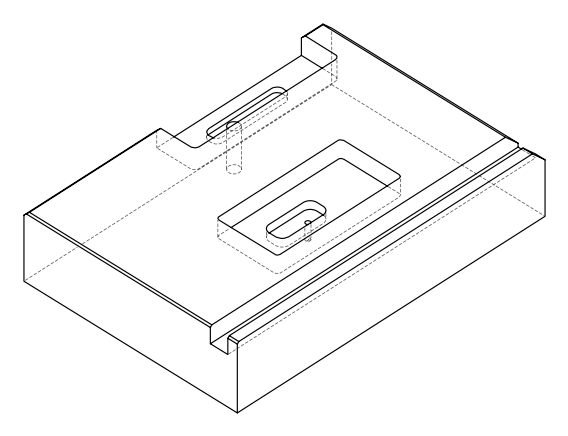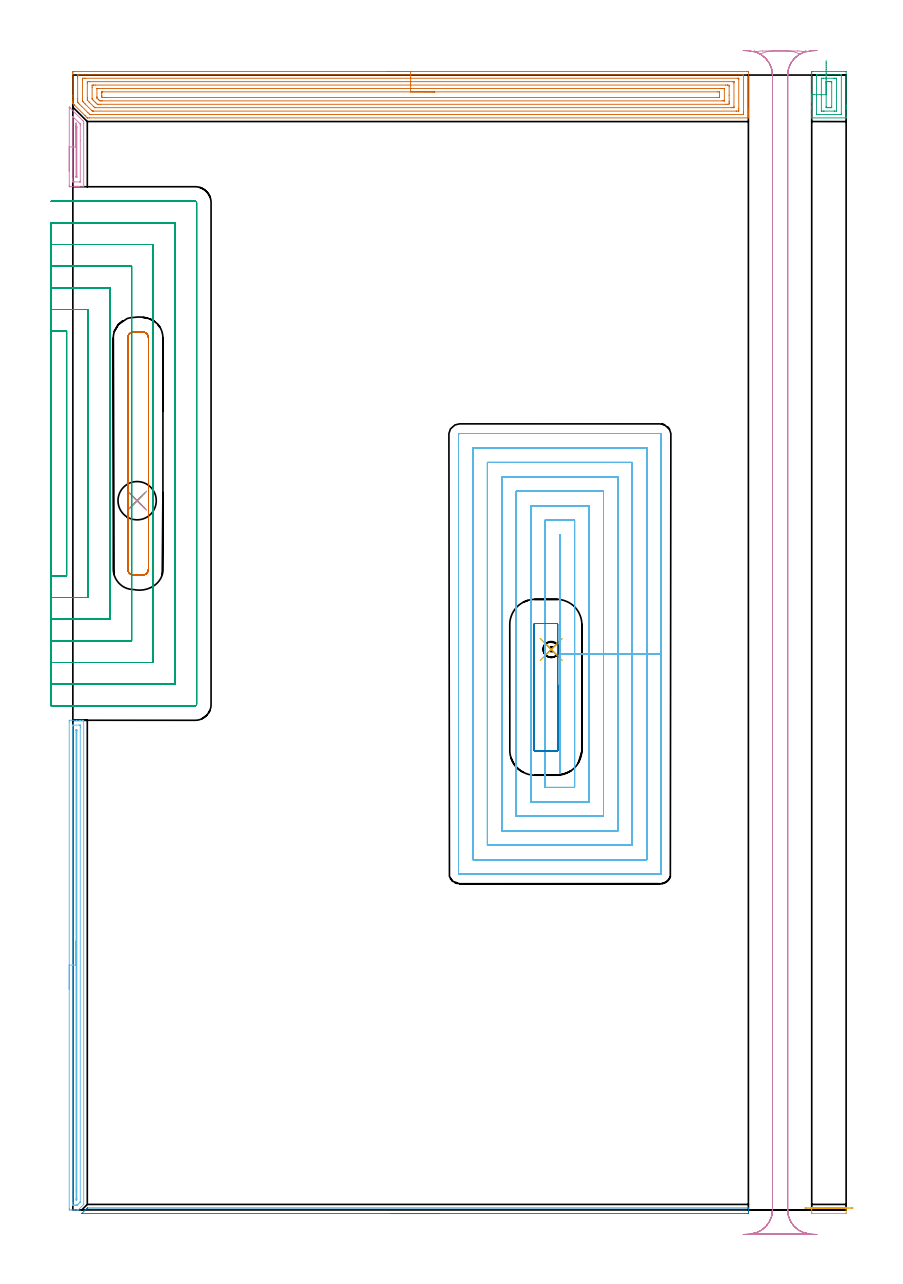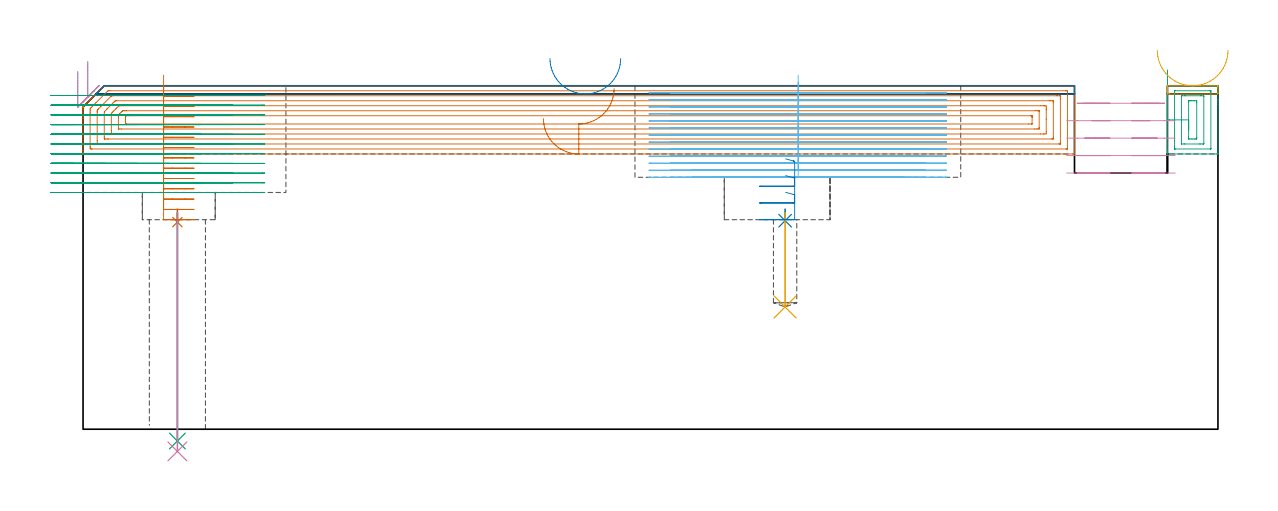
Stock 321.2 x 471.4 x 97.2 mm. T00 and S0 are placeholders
(PLAN: 16 operations, 9 tool changes, 199.7 min)
(1 SPOT_DRILL | STEP1HOLE | NXT0321_9005460120000 | 0.04 min | 4188 mm3)
(2 SPOT_DRILL_1 | STEP1POCKET | NXT0321_9005460120000 | 0.04 min | 4144 mm3)
(3 DRILL_THROUGH_HOLE_INTO_CENTER | STEP1HOLE | NXT0301_072 | 0.27 min | 4761 mm3)
(4 DRILL_TO_ENLARGE_THROUGH_HOLE | STEP1HOLE | UGT0301_241 | 0.28 min | 10297 mm3)
(5 DRILL_BLIND_HOLE_INTO_CENTER | STEP1POCKET | NXT0301_037 | 0.12 min | 822 mm3)
(6 AREA_MILL | FG_CHAMFER_SURFACE | UGT0205_001 | 5.02 min | 3730 mm3)
(7 AREA_MILL_1 | FG_CHAMFER_SURFACE_1 | UGT0205_001 | 16.01 min | 53713 mm3)
(8 AREA_MILL_2 | FG_CHAMFER_SURFACE_2 | UGT0205_001 | 2.36 min | 733 mm3)
(9 AREA_MILL_3 | FG_CHAMFER_SURFACE_3 | UGT0205_001 | 1.1 min | 4114 mm3)
(10 AREA_MILL_4 | FG_CHAMFER_SURFACE_4 | UGT0205_001 | 0.88 min | 600 mm3)
(11 AREA_MILL_5 | FG_CHAMFER_SURFACE_5 | UGT0205_001 | 0.27 min | 37 mm3)
(12 MILL_RECTANGULAR_POCKET | POCKET_RECTANGULAR_STRAIGHT | NXT0201_009 | Follow Part, ap 2, ae 75% | 78.37 min | 452771 mm3)
(13 MILL_RECTANGULAR_POCKET_1 | POCKET_RECTANGULAR_STRAIGHT_1 | NXT0201_011 | Follow Part, ap 3, ae 75% | 6.84 min | 78408 mm3)
(14 MILL_RECTANGULAR_POCKET_2 | POCKET_RECTANGULAR_STRAIGHT_2 | UGT0201_136 | Follow Part, ap 5, ae 75% | 1.13 min | 23869 mm3)
(15 MILL_SLOT | SLOT_PARTIAL_RECTANGULAR | NXT0201_011 | Follow Part, ap 3, ae 75% | 76.53 min | 315020 mm3)
(16 MILL_RECTANGULAR_SLOT | SLOT_RECTANGULAR | UGT0201_136 | Follow Part, ap 5, ae 75% | 10.44 min | 303322 mm3)
(TOOL NXT0321_9005460120000 | NC Spot Drill, 142deg, 12mm, Carbide, Uncoated | D12 PA142 FL30 Z2)
(TOOL NXT0301_072 | Carbide Drill 10.1mm [860.1-1010-051A1-MM 2214] | D10.1 PA140 FL71 Z2)
(TOOL UGT0301_241 | Twist Drill 15.9 mm | D15.9 PA118 FL120 Z2)
(TOOL NXT0301_037 | Carbide Drill 6.6mm [860.1-0660-033A1-MM 2214] | D6.6 PA140 FL53 Z2)
(TOOL UGT0205_001 | Chamfer Mill 20 x 3 x 45 deg. | D20 FL50 Z2)
(TOOL NXT0201_009 | ENDMILL 8mm [2P460-0800-NA 1630] | D8 FL26 Z6)
(TOOL NXT0201_011 | ENDMILL 12mm [2P460-1200-NA 1630] | D12 FL38 Z6)
(TOOL UGT0201_136 | Carbide End Mill 20.0 | D20 FL30 Z4)
(OP 1 SPOT_DRILL)
G17 G21 G94 G90
T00 M6
G54
G17 G0 G90 X26.7 Y294.6 S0 M3
G43 Z107.2 H0
G94 G81 G98 Z58.616 F250. R62.3
G80
M5
M2
(OP 2 SPOT_DRILL_1)
G17 G21 G94 G90
T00 M6
G54
G17 G0 G90 X198.7 Y232.8 S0 M3
G43 Z107.2 H0
G94 G81 G98 Z59.016 F250. R62.3
G80
M5
M2
(OP 3 DRILL_THROUGH_HOLE_INTO_CENTER)
G17 G21 G94 G90
T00 M6
G54
G17 G0 G90 X26.7 Y294.6 S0 M3
G43 Z107.2 H1
G94 G73 G98 Z-3.338 F250. Q8.948 R61.3
G80
M5
M2
(OP 4 DRILL_TO_ENLARGE_THROUGH_HOLE)
G17 G21 G94 G90
T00 M6
G54
G17 G0 G90 X26.7 Y294.6 S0 M3
G43 Z107.2 H0
G94 G73 G98 Z-6.277 F250. Q13.115 R61.3
G80
M5
M2
(OP 5 DRILL_BLIND_HOLE_INTO_CENTER)
G17 G21 G94 G90
T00 M6
G54
G17 G0 G90 X198.7 Y232.8 S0 M3
G43 Z107.2 H1
G94 G81 G98 Z34.6 F250. R61.3
G80
M5
M2
(OP 6 AREA_MILL)
G17 G21 G94 G90
T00 M6
G54
G17 G0 G90 X-1.5 Y91.7 S1061 M3
G43 Z107.2 H0
Z101.2
G94 G1 Y91.738 Z100.328 F250.
Y91.852 Z99.464
Y92.041 Z98.612
Y92.303 Z97.78
Y92.637 Z96.974
Y93.04 Z96.2
Y93.508 Z95.464
Y94.04 Z94.772
Y94.629 Z94.129
Y95.272 Z93.54
Y95.964 Z93.009
Y96.7 Z92.54
Y97.474 Z92.137
Y98.28 Z91.803
Y99.112 Z91.541
Y99.964 Z91.352
Y100.828 Z91.238
Y101.7 Z91.2
X-1.499 Y202.767 Z91.201
X-1.497 Y203.145
X-1.493 Y203.39 Z91.204
X-1.127 Y203.4 Z91.569
X1.5 Z94.195
X2.888 Z95.584
X3.252 Z95.946
X3.978 Z96.678
X4.191 Z96.891
X4.347 Y203.398 Z97.04
X4.497 Y203.39 Z97.189
X4.5 Y203.214 Z97.2
Y2.422
X4.496 Y2.306 Z97.189
X4.426 Y2.224 Z97.122
X2.376 Y0.175 Z95.075
X2.206 Y0.003 Z94.898
X2.195 Y0.001 Z94.887
X2.012 Y0. Z94.712
X1.351 Z94.051
X0.624 Z93.32
X-0.615 Z92.082
X-1.127 Y0.001 Z91.568
X-1.346 Y0.004 Z91.349
X-1.492 Y0.01 Z91.204
X-1.497 Y0.256 Z91.201
X-1.5 Y0.633 Z91.2
Y101.7
X-0.086 Z92.614
X-0.085 Y200.809 Z92.615
X-0.084 Y200.978 Z92.616
X-0.08 Y201.34 Z92.62
X-0.079 Y201.378 Z92.621
X-0.035 Y201.39 Z92.665
X0.074 Y201.395 Z92.774
X0.212 Y201.399 Z92.912
X2.84 Z95.54
X3.023 Y201.393 Z95.723
X3.058 Y201.39 Z95.758
X3.079 Y201.379 Z95.779
X3.081 Y201.338 Z95.781
X3.084 Y201.149 Z95.784
X3.085 Y200.978 Z95.785
X3.086 Y200.253 Z95.786
X3.085 Y3.486 Z95.785
X3.084 Y3.401 Z95.784
X3.082 Y3.359 Z95.782
X3.079 Y3.342 Z95.779
X3.06 Y3.316 Z95.76
X2.717 Y2.968 Z95.417
X2.376 Y2.625 Z95.076
X2.172 Y2.422 Z94.872
X1.831 Y2.084 Z94.531
X1.782 Y2.039 Z94.482
X1.753 Y2.014 Z94.453
X1.706 Y2.01 Z94.406
X1.5 Y2.005 Z94.2
X1.036 Y2.001 Z93.736
X0.624 Y2. Z93.324
X0.16 Y2.001 Z92.86
X-0.023 Y2.007 Z92.677
X-0.058 Y2.01 Z92.642
X-0.079 Y2.021 Z92.621
X-0.081 Y2.062 Z92.619
X-0.084 Y2.251 Z92.616
X-0.085 Y2.422 Z92.615
X-0.086 Y3.147 Z92.614
Y101.7
X1.328 Z94.028
Y198.47
X1.33 Y199.19 Z94.03
X1.332 Y199.361 Z94.032
X1.335 Y199.383 Z94.035
X1.347 Y199.39 Z94.047
X1.397 Y199.395 Z94.097
X1.5 Y199.399 Z94.2
X1.569 Y199.398 Z94.269
X1.623 Y199.395 Z94.323
X1.655 Y199.391 Z94.355
X1.665 Y199.362 Z94.365
X1.668 Y199.19 Z94.368
X1.671 Y199.015 Z94.371
Y4.93
X1.667 Y4.57 Z94.367
X1.664 Y4.395 Z94.364
X1.511 Y4.21 Z94.211
X1.505 Y4.205 Z94.205
X1.5 Y4.2 Z94.2
X1.336 Y4.054 Z94.036
X1.332 Y4.21 Z94.032
X1.33 Y4.384 Z94.03
X1.328 Y8.293 Z94.028
Y101.7
Y102.572 Z94.067
Y103.436 Z94.18
Y104.288 Z94.369
Y105.12 Z94.632
Y105.926 Z94.965
Y106.7 Z95.368
Y107.436 Z95.837
Y108.128 Z96.368
Y108.771 Z96.957
Y109.36 Z97.601
Y109.892 Z98.293
Y110.36 Z99.028
Y110.763 Z99.802
Y111.097 Z100.608
Y111.359 Z101.44
Y111.548 Z102.292
Y111.662 Z103.157
Y111.7 Z104.028
G0 Z107.2
M5
M2
(OP 7 AREA_MILL_1)
G17 G21 G94 G90
T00 M6
G54
G17 G0 G90 X130.3 Y472.9 S1061 M3
G43 Z107.2 H0
Z87.9
G94 G1 X130.338 Z87.028 F250.
X130.452 Z86.164
X130.641 Z85.312
X130.903 Z84.48
X131.237 Z83.674
X131.64 Z82.9
X132.108 Z82.164
X132.64 Z81.472
X133.229 Z80.829
X133.872 Z80.24
X134.564 Z79.708
X135.3 Z79.24
X136.074 Z78.837
X136.88 Z78.503
X137.712 Z78.241
X138.564 Z78.052
X139.428 Z77.938
X140.3 Z77.9
X279.992
X280.465 Y472.895 Z77.903
X280.59 Y472.892 Z77.906
X280.6 Y472.762 Z78.036
Y457.255 Z93.54
Y456.656 Z94.138
Y456.095 Z94.702
Y455.777 Z95.019
Y455.216 Z95.58
Y454.898 Z95.897
Y453.902 Z96.897
X280.59 Y453.606 Z97.193
X280.439 Y453.6 Z97.2
X6.856
X6.05 Y453.605 Z97.194
X5.999 Y453.607 Z97.193
X5.963 Y453.639 Z97.16
X5.141 Y454.459 Z96.34
X0.744 Y458.854 Z91.942
X0.608 Y458.991 Z91.806
X0.445 Y459.154 Z91.643
X0.304 Y459.294 Z91.502
X0.161 Y459.438 Z91.36
X0.016 Y459.579 Z91.21
X0.007 Y459.596 Z91.193
X0. Y459.611 Z91.178
Y459.703 Z91.089
Y459.99 Z90.809
Y460.417 Z90.383
Y461.052 Z89.743
Y462.249 Z88.548
Y462.81 Z87.984
Y471.883 Z78.914
X0.005 Y472.481 Z78.316
X0.01 Y472.892 Z77.906
X0.187 Y472.896 Z77.903
X0.608 Y472.9 Z77.9
X140.3
Y471.486 Z79.314
X278.207 Y471.485 Z79.315
X278.326
X278.564 Y471.48 Z79.32
X278.587 Y471.479 Z79.321
X278.592 Y471.463 Z79.337
X278.597 Y471.434 Z79.366
X278.599 Y471.405 Z79.395
X278.6 Y456.27 Z94.53
X278.598 Y455.777 Z95.023
X278.596 Y455.395 Z95.405
X278.585 Y455.021 Z95.779
X278.207 Y455.016 Z95.784
X278.089 Y455.015 Z95.785
X7.63
X7.243 Y455.019 Z95.781
X7.055 Y455.021 Z95.779
X6.856 Y455.205 Z95.595
X6.274 Y455.777 Z95.023
X3.635 Y458.415 Z92.385
X2.756 Y459.294 Z91.506
X2.393 Y459.658 Z91.142
X2.138 Y459.919 Z90.881
X2.014 Y460.048 Z90.752
X2.01 Y460.173 Z90.627
X2.002 Y460.558 Z90.242
X2. Y461.052 Z89.748
Y461.439 Z89.361
Y470.23 Z80.57
X2.002 Y470.723 Z80.077
X2.004 Y471.105 Z79.695
X2.015 Y471.479 Z79.321
X2.393 Y471.484 Z79.316
X2.511 Y471.485 Z79.315
X140.3 Y471.486 Z79.314
Y470.072 Z80.728
X276.191 Y470.071 Z80.729
X276.422
X276.499 Y470.069 Z80.731
X276.56 Y470.066 Z80.734
X276.59 Y470.063 Z80.737
X276.592 Y470.018 Z80.782
X276.597 Y469.844 Z80.956
X276.6 Y469.669 Z81.131
Y457.36 Z93.44
X276.597 Y456.656 Z94.144
X276.594 Y456.487 Z94.313
X276.586 Y456.435 Z94.365
X276.537 Y456.433 Z94.367
X276.422 Y456.431 Z94.369
X275.761 Y456.429 Z94.371
X275.529 Y456.428 Z94.372
X8.641 Y456.429 Z94.371
X8.409
X8.255 Y456.432 Z94.368
X8.133 Y456.435 Z94.365
X8.07 Y456.441 Z94.359
X8.046 Y456.463 Z94.337
X7.844 Y456.656 Z94.144
X5.071 Y459.428 Z91.372
X4.327 Y460.173 Z90.627
X4.178 Y460.324 Z90.476
X4.094 Y460.417 Z90.383
X4.01 Y460.528 Z90.272
X4.003 Y460.877 Z89.923
X4.001 Y461.052 Z89.748
X4. Y469.14 Z81.66
X4.003 Y469.844 Z80.956
X4.006 Y470.013 Z80.787
X4.014 Y470.065 Z80.735
X4.063 Y470.067 Z80.733
X4.178 Y470.069 Z80.731
X4.839 Y470.071 Z80.729
X5.071 Y470.072 Z80.728
X140.3
Y468.657 Z82.143
X274.057
X274.472 Y468.653 Z82.147
X274.559 Y468.65 Z82.15
X274.59 Y468.648 Z82.152
X274.593 Y468.605 Z82.195
X274.596 Y468.509 Z82.291
X274.6 Y468.122 Z82.678
Y458.415 Z92.385
X274.593 Y457.993 Z92.807
X274.59 Y457.889 Z92.911
X274.581 Y457.849 Z92.951
X274.518 Y457.848 Z92.952
X274.323 Y457.845 Z92.955
X273.744 Y457.843 Z92.957
X273.432
X9.534
X9.22 Y457.845 Z92.955
X9.15 Y457.847 Z92.953
X9.118 Y457.849 Z92.951
X8.991 Y457.969 Z92.831
X8.754 Y458.198 Z92.602
X8.641 Y458.308 Z92.492
X8.534 Y458.415 Z92.385
X6.856 Y460.094 Z90.706
X6.781 Y460.173 Z90.627
X6.01 Y461.006 Z89.794
X6.007 Y461.052 Z89.748
X6. Y461.895 Z88.905
Y468.085 Z82.715
X6.007 Y468.507 Z82.293
X6.01 Y468.611 Z82.189
X6.019 Y468.651 Z82.149
X6.082 Y468.652 Z82.148
X6.277 Y468.655 Z82.145
X6.856 Y468.657 Z82.143
X7.168
X140.3
Y467.243 Z83.557
X271.029
X271.923 Y467.242 Z83.558
X271.959 Y467.241 Z83.559
X272.59 Y467.206 Z83.594
X272.598 Y466.576 Z84.224
X272.6 Y463.058 Z87.742
Y460.421 Z90.379
X272.599 Y460.173 Z90.627
X272.596 Y459.545 Z91.255
X272.59 Y459.294 Z91.506
X271.994 Y459.259 Z91.541
X271.959 Y459.258 Z91.542
X271.104 Y459.257 Z91.543
X11.356
X10.461 Y459.259 Z91.541
X10.426 Y459.262 Z91.538
X10.116 Y459.294 Z91.506
X9.534 Y459.867 Z90.933
X9.226 Y460.173 Z90.627
X8.641 Y460.762 Z90.038
X8.365 Y461.052 Z89.748
X8.122 Y461.315 Z89.485
X8.01 Y461.449 Z89.351
X8.006 Y461.526 Z89.274
X8.001 Y461.682 Z89.118
Y466.327 Z84.473
X8.004 Y466.955 Z83.845
X8.01 Y467.206 Z83.594
X8.606 Y467.241 Z83.559
X8.641 Y467.242 Z83.558
X9.496 Y467.243 Z83.557
X140.3
Y465.829 Z84.971
X269.281
X269.788 Y465.828 Z84.972
X270.174 Y465.826 Z84.974
X270.559 Y465.822 Z84.978
X270.59 Y465.813 Z84.987
X270.594 Y465.774 Z85.026
X270.597 Y465.7 Z85.1
X270.599 Y465.588 Z85.212
X270.6 Y465.448 Z85.352
X270.599 Y460.842 Z89.958
X270.598 Y460.737 Z90.063
X270.594 Y460.686 Z90.114
X270.59 Y460.678 Z90.122
X270.585 Y460.675 Z90.125
X270.559 Y460.673 Z90.127
X270.174 Y460.671 Z90.129
X269.668
X12.211
X11.826 Y460.672 Z90.128
X11.319 Y460.676 Z90.124
X11.195 Y460.678 Z90.122
X11.063 Y460.797 Z90.003
X10.801 Y461.052 Z89.748
X10.426 Y461.424 Z89.376
X10.176 Y461.682 Z89.118
X10.055 Y461.81 Z88.99
X10.01 Y461.873 Z88.927
X10.008 Y461.931 Z88.869
X10.001 Y462.392 Z88.408
Y465.658 Z85.142
X10.002 Y465.763 Z85.037
X10.006 Y465.814 Z84.986
X10.01 Y465.822 Z84.978
X10.015 Y465.825 Z84.975
X10.041 Y465.827 Z84.973
X10.426 Y465.829 Z84.971
X10.932
X140.3
Y464.415 Z86.385
X267.653 Y464.414 Z86.386
X268.389 Y464.41 Z86.39
X268.552 Y464.408 Z86.392
X268.592 Y464.401 Z86.399
X268.594 Y464.394 Z86.406
X268.598 Y464.362 Z86.438
X268.6 Y462.602 Z88.198
X268.599 Y462.394 Z88.406
X268.596 Y462.255 Z88.545
X268.591 Y462.145 Z88.655
X268.586 Y462.091 Z88.709
X268.571 Y462.09 Z88.71
X268.389 Y462.087 Z88.713
X268.232 Y462.086 Z88.714
X13.84 Y462.085 Z88.715
X13.104 Y462.087 Z88.713
X12.373 Y462.09 Z88.71
X12.211 Y462.093 Z88.707
X12.072 Y462.236 Z88.564
X12.021 Y462.288 Z88.512
X12.01 Y462.394 Z88.406
X12.002 Y462.604 Z88.196
X12.001 Y462.81 Z87.99
X12. Y463.019 Z87.781
Y463.898 Z86.902
X12.001 Y464.106 Z86.694
X12.004 Y464.245 Z86.555
X12.009 Y464.355 Z86.445
X12.014 Y464.409 Z86.391
X12.029 Y464.41 Z86.39
X12.211 Y464.413 Z86.387
X12.368 Y464.414 Z86.386
X140.3 Y464.415 Z86.385
X141.172 Z86.423
X142.036 Z86.537
X142.888 Z86.726
X143.72 Z86.988
X144.526 Z87.322
X145.3 Z87.725
X146.036 Z88.194
X146.728 Z88.725
X147.371 Z89.314
X147.96 Z89.957
X148.492 Z90.65
X148.96 Z91.385
X149.363 Z92.159
X149.697 Z92.965
X149.959 Z93.797
X150.148 Z94.649
X150.262 Z95.514
X150.3 Z96.385
G0 Z107.2
M5
M2
(OP 8 AREA_MILL_2)
G17 G21 G94 G90
T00 M6
G54
G17 G0 G90 X152.15 Y-1.5 S1061 M3
G43 Z107.2 H0
Z104.9
G94 G1 X152.112 Z104.028 F250.
X151.998 Z103.164
X151.809 Z102.312
X151.547 Z101.48
X151.213 Z100.674
X150.81 Z99.9
X150.342 Z99.164
X149.81 Z98.472
X149.221 Z97.829
X148.578 Z97.24
X147.886 Z96.708
X147.15 Z96.24
X146.376 Z95.837
X145.57 Z95.503
X144.738 Z95.241
X143.887 Z95.052
X143.022 Z94.938
X142.15 Z94.9
X3.791
X3.714 Y-1.496 Z94.901
X3.713 Y-1.495 Z94.902
X3.726 Y-1.473 Z94.925
X5.852 Y0.652 Z97.051
X5.971 Y0.769 Z97.165
X6.005 Y0.796 Z97.19
X6.087 Y0.8 Z97.2
X280.444
X280.59 Y0.797 Z97.188
X280.597 Y0.704 Z97.096
X280.6 Y0.604 Z97.003
Y-0.611 Z95.788
X280.598 Y-1.219 Z95.177
X280.596 Y-1.491 Z94.905
X280.584 Y-1.493 Z94.904
X280.444 Y-1.499 Z94.901
X280.3 Y-1.5 Z94.9
X142.15
X141.278 Z94.938
X140.414 Z95.052
X139.562 Z95.241
X138.73 Z95.503
X137.924 Z95.837
X137.15 Z96.24
X136.414 Z96.708
X135.722 Z97.24
X135.079 Z97.829
X134.49 Z98.472
X133.959 Z99.164
X133.49 Z99.9
X133.087 Z100.674
X132.753 Z101.48
X132.491 Z102.312
X132.302 Z103.164
X132.188 Z104.028
X132.15 Z104.9
G0 Z107.2
M5
M2
(OP 9 AREA_MILL_3)
G17 G21 G94 G90
T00 M6
G54
G17 G0 G90 X306.9 Y463.25 S1061 M3
G43 Z107.2 H0
Z101.688
G94 G1 Y462.661 Z101.045 F250.
Y462.129 Z100.353
Y461.661 Z99.617
Y461.258 Z98.843
Y460.924 Z98.037
Y460.662 Z97.205
Y460.473 Z96.353
Y460.359 Z95.489
Y460.321 Z94.617
Y460.359 Z93.745
Y460.473 Z92.88
Y460.662 Z92.029
Y460.924 Z91.197
Y461.258 Z90.391
Y461.661 Z89.617
Y462.13 Z88.881
Y462.661 Z88.189
Y463.25 Z87.546
Y472.107 Z78.689
X306.904 Y472.481 Z78.315
X306.909 Y472.891 Z77.905
X306.993 Y472.894 Z77.903
X307.409 Y472.9 Z77.9
X320.691
X321.162 Y472.893 Z77.903
X321.19 Y472.891 Z77.905
X321.2 Y472.855 Z77.941
Y458.92 Z91.875
Y458.422 Z92.372
Y457.666 Z93.132
Y457.536 Z93.262
Y454.019 Z96.779
X321.198 Y453.722 Z97.077
X321.19 Y453.605 Z97.193
X321.134 Y453.6 Z97.2
X306.966
X306.91 Y453.605 Z97.193
X306.9 Y453.724 Z97.074
Y457.666 Z93.132
Y458.415 Z92.379
Y463.25 Z87.546
X307.409 Y463.252 Z87.548
X308.9 Y463.25 Z87.55
Y471. Z79.8
X308.904 Y471.278 Z79.522
X308.91 Y471.462 Z79.338
X308.913 Y471.48 Z79.32
X308.917 Y471.482 Z79.318
X308.939 Y471.484 Z79.316
X308.987 Y471.485 Z79.315
X309.18 Y471.486 Z79.314
X319.038
X319.128 Y471.484 Z79.316
X319.172 Y471.481 Z79.319
X319.188 Y471.479 Z79.321
X319.191 Y471.469 Z79.331
X319.196 Y471.428 Z79.372
X319.199 Y471.325 Z79.475
X319.2 Y455.5 Z95.3
X319.196 Y455.222 Z95.578
X319.19 Y455.038 Z95.762
X319.187 Y455.02 Z95.78
X319.183 Y455.018 Z95.782
X319.16 Y455.016 Z95.784
X319.113 Y455.015 Z95.785
X318.92 Y455.014 Z95.786
X309.062
X308.972 Y455.016 Z95.784
X308.928 Y455.019 Z95.781
X308.912 Y455.021 Z95.779
X308.909 Y455.031 Z95.769
X308.904 Y455.072 Z95.728
X308.901 Y455.175 Z95.625
X308.9 Y463.25 Z87.55
X310.9
Y469.893 Z80.907
X310.903 Y469.944 Z80.856
X310.91 Y470.044 Z80.756
X310.916 Y470.066 Z80.734
X310.924 Y470.068 Z80.732
X310.951 Y470.069 Z80.731
X311.607 Y470.071 Z80.729
X311.836 Y470.072 Z80.728
X316.034
X316.264 Y470.071 Z80.729
X316.921 Y470.07 Z80.73
X317.149 Y470.067 Z80.734
X317.178 Y470.065 Z80.735
X317.19 Y470.058 Z80.742
X317.194 Y469.994 Z80.806
X317.199 Y469.894 Z80.906
X317.2 Y456.606 Z94.194
X317.197 Y456.556 Z94.244
X317.19 Y456.456 Z94.344
X317.184 Y456.434 Z94.366
X317.176 Y456.432 Z94.368
X317.149 Y456.431 Z94.369
X316.493 Y456.429 Z94.371
X316.264 Y456.428 Z94.372
X312.066
X311.836 Y456.429 Z94.371
X311.179 Y456.43 Z94.37
X310.951 Y456.433 Z94.367
X310.922 Y456.435 Z94.365
X310.91 Y456.442 Z94.358
X310.906 Y456.506 Z94.294
X310.901 Y456.606 Z94.194
X310.9 Y463.25 Z87.55
X312.9
X312.901 Y468.085 Z82.715
X312.904 Y468.436 Z82.364
X312.908 Y468.611 Z82.189
X312.91 Y468.649 Z82.151
X312.95 Y468.652 Z82.148
X313.034 Y468.655 Z82.145
X313.607 Y468.657 Z82.143
X313.917
X314.493
X314.804 Y468.656 Z82.144
X315.148 Y468.652 Z82.148
X315.181 Y468.651 Z82.149
X315.19 Y468.609 Z82.191
X315.194 Y468.494 Z82.306
X315.199 Y468.263 Z82.537
Y458.415 Z92.385
X315.196 Y458.064 Z92.736
X315.192 Y457.889 Z92.911
X315.19 Y457.851 Z92.949
X315.15 Y457.848 Z92.952
X315.066 Y457.845 Z92.955
X314.493 Y457.843 Z92.957
X314.183
X313.607
X313.296 Y457.844 Z92.956
X312.952 Y457.848 Z92.952
X312.919 Y457.849 Z92.951
X312.91 Y457.891 Z92.909
X312.906 Y458.006 Z92.794
X312.901 Y458.237 Z92.563
X312.9 Y463.25 Z87.55
Y463.893 Z86.961
Y464.585 Z86.43
Y465.321 Z85.961
Y466.095 Z85.558
Y466.901 Z85.224
Y467.733 Z84.962
Y468.585 Z84.773
Y469.449 Z84.659
Y470.321 Z84.621
Y471.193 Z84.659
Y472.057 Z84.773
Y472.909 Z84.962
Y473.741 Z85.224
Y474.547 Z85.558
Y475.321 Z85.961
Y476.057 Z86.43
Y476.749 Z86.961
Y477.392 Z87.55
G0 Z107.2
M5
M2
(OP 10 AREA_MILL_4)
G17 G21 G94 G90
T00 M6
G54
G17 G0 G90 X-1.5 Y431.55 S1061 M3
G43 Z107.2 H0
Z101.2
G94 G1 Y431.588 Z100.328 F250.
Y431.702 Z99.464
Y431.891 Z98.612
Y432.153 Z97.78
Y432.487 Z96.974
Y432.89 Z96.2
Y433.359 Z95.464
Y433.89 Z94.772
Y434.479 Z94.129
Y435.122 Z93.54
Y435.814 Z93.009
Y436.55 Z92.54
Y437.324 Z92.137
Y438.13 Z91.803
Y438.962 Z91.541
Y439.814 Z91.352
Y440.678 Z91.238
Y441.55 Z91.2
Y458.036
X-1.499 Y458.094
X-1.483 Y458.084 Z91.216
X-1.242 Y457.843 Z91.455
X-1.127 Y457.729 Z91.57
X4.127 Y452.473 Z96.827
X4.386 Y452.215 Z97.083
X4.495 Y452.102 Z97.191
X4.5 Y451.326 Z97.2
Y425.109
X4.497 Y425.01 Z97.189
X4.411 Y425.002 Z97.104
X4.318 Y425. Z97.016
X2.805 Z95.503
X2.376 Z95.072
X2.161 Z94.858
X1.5 Z94.197
X1.286 Z93.983
X0.624 Z93.318
X-1.127 Y425.001 Z91.568
X-1.346 Y425.004 Z91.35
X-1.491 Y425.01 Z91.205
X-1.496 Y425.18 Z91.201
X-1.499 Y425.553
X-1.5 Y441.55 Z91.2
X-0.086 Z92.614
X-0.085 Y453.823 Z92.615
X-0.084 Y453.992 Z92.616
X-0.08 Y454.18 Z92.62
X-0.079 Y454.212 Z92.621
X-0.06 Y454.198 Z92.64
X-0.024 Y454.168 Z92.676
X0.157 Y453.992 Z92.857
X2.376 Y451.774 Z95.076
X2.821 Y451.326 Z95.521
X2.973 Y451.165 Z95.673
X3.079 Y451.051 Z95.779
X3.08 Y450.965 Z95.78
X3.085 Y450.607 Z95.785
X3.086 Y444.162 Z95.786
X3.085 Y427.331 Z95.785
X3.084 Y427.151 Z95.784
X3.081 Y427.061 Z95.781
X3.079 Y427.021 Z95.779
X3.068 Y427.01 Z95.768
X3.027 Y427.008 Z95.727
X2.701 Y427.001 Z95.401
X0.624 Z93.324
X0.07 Y427.004 Z92.77
X-0.036 Y427.01 Z92.664
X-0.079 Y427.026 Z92.621
X-0.083 Y427.159 Z92.617
X-0.084 Y427.331 Z92.616
X-0.086 Y428.051 Z92.614
Y428.219
Y441.55
X1.328 Z94.028
X1.329 Y449.897 Z94.029
X1.33 Y450.245 Z94.03
X1.333 Y450.344 Z94.033
X1.335 Y450.359 Z94.035
X1.336 Y450.36 Z94.036
X1.351 Y450.347 Z94.051
X1.408 Y450.292 Z94.108
X1.5 Y450.197 Z94.2
X1.654 Y450.035 Z94.354
X1.665 Y449.722 Z94.365
X1.669 Y449.548 Z94.369
X1.671 Y449.375 Z94.371
Y429.823
X1.668 Y429.108 Z94.368
X1.666 Y429.023 Z94.366
X1.664 Y429.01 Z94.364
X1.641 Y429.006 Z94.341
X1.605 Y429.001 Z94.305
X1.5 Y429.003 Z94.2
X1.394 Y429.008 Z94.094
X1.335 Y429.013 Z94.035
X1.332 Y429.051 Z94.032
X1.331 Y429.108 Z94.031
X1.329 Y429.281 Z94.029
X1.328 Y441.55 Z94.028
Y442.422 Z94.067
Y443.287 Z94.18
Y444.138 Z94.369
Y444.97 Z94.632
Y445.776 Z94.965
Y446.55 Z95.368
Y447.286 Z95.837
Y447.978 Z96.368
Y448.621 Z96.957
Y449.211 Z97.601
Y449.742 Z98.293
Y450.21 Z99.028
Y450.613 Z99.802
Y450.947 Z100.608
Y451.209 Z101.44
Y451.398 Z102.292
Y451.512 Z103.157
Y451.55 Z104.028
G0 Z107.2
M5
M2
(OP 11 AREA_MILL_5)
G17 G21 G94 G90
T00 M6
G54
G17 G0 G90 X304.05 Y0.8 S1061 M3
G43 Z107.2 H0
G94 G1 X304.088 Z106.328 F250.
X304.202 Z105.463
X304.391 Z104.612
X304.653 Z103.78
X304.987 Z102.974
X305.39 Z102.2
X305.859 Z101.464
X306.39 Z100.772
X306.979 Z100.129
X307.622 Z99.539
X308.314 Z99.008
X309.05 Z98.54
X309.824 Z98.137
X310.63 Z97.803
X311.462 Z97.541
X312.314 Z97.352
X313.178 Z97.238
X314.05 Z97.2
X321.134
X321.19 Y0.796 Z97.191
X321.2 Y0.717 Z97.115
Y-1.348 Z95.05
X321.198 Y-1.492 Z94.906
X321.134 Y-1.5 Z94.9
X307.409
X307.108 Y-1.499 Z94.901
X306.966 Y-1.496 Z94.904
X306.902 Y-1.492 Z94.906
X306.9 Y-0.961 Z95.437
Y0.261 Z96.66
Y0.519 Z96.917
X306.902 Y0.719 Z97.117
X306.91 Y0.796 Z97.191
X306.966 Y0.8 Z97.2
X314.05
X314.922 Z97.238
X315.787 Z97.352
X316.638 Z97.541
X317.47 Z97.803
X318.276 Z98.137
X319.05 Z98.54
X319.786 Z99.008
X320.478 Z99.539
X321.121 Z100.129
X321.71 Z100.772
X322.242 Z101.464
X322.71 Z102.2
X323.113 Z102.974
X323.447 Z103.78
X323.709 Z104.612
X323.898 Z105.463
X324.012 Z106.328
X324.05 Z107.2
M5
M2
(OP 12 MILL_RECTANGULAR_POCKET)
G17 G21 G94 G90
T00 M6
G54
G17 G0 G90 X202.4 Y212.368 S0 M3
G43 Z107.2 H1
Z100.2
G94 G1 Y231. Z95.208 F250.
Y280.5 F500.
X202.2
Y181.5
X202.4
Y231.
X208.4
Y286.5
X196.2
Y175.5
X208.4
Y231.
X214.4
Y292.5
X190.2
Y169.5
X214.4
Y231.
X220.4
Y298.5
X184.2
Y163.5
X220.4
Y231.
X226.4
Y304.5
X178.2
Y157.5
X226.4
Y231.
X232.4
Y310.5
X172.2
Y151.5
X232.4
Y231.
X238.4
Y316.5
X166.2
Y145.5
X238.4
Y231.
X244.4
Y322.1
G3 X244. Y322.5 R0.4
G1 X160.6
G3 X160.2 Y322.1 R0.4
G1 Y139.9
G3 X160.6 Y139.5 R0.4
G1 X244.
G3 X244.4 Y139.9 R0.4
G1 Y231.
Y232.
G0 X202.4 Y212.368 Z98.208
G1 Y231. Z93.215 F250.
Y280.5 F500.
X202.2
Y181.5
X202.4
Y231.
X208.4
Y286.5
X196.2
Y175.5
X208.4
Y231.
X214.4
Y292.5
X190.2
Y169.5
X214.4
Y231.
X220.4
Y298.5
X184.2
Y163.5
X220.4
Y231.
X226.4
Y304.5
X178.2
Y157.5
X226.4
Y231.
X232.4
Y310.5
X172.2
Y151.5
X232.4
Y231.
X238.4
Y316.5
X166.2
Y145.5
X238.4
Y231.
X244.4
Y322.1
G3 X244. Y322.5 R0.4
G1 X160.6
G3 X160.2 Y322.1 R0.4
G1 Y139.9
G3 X160.6 Y139.5 R0.4
G1 X244.
G3 X244.4 Y139.9 R0.4
G1 Y231.
Y232.
G0 X202.4 Y212.368 Z96.215
G1 Y231. Z91.223 F250.
Y280.5 F500.
X202.2
Y181.5
X202.4
Y231.
X208.4
Y286.5
X196.2
Y175.5
X208.4
Y231.
X214.4
Y292.5
X190.2
Y169.5
X214.4
Y231.
X220.4
Y298.5
X184.2
Y163.5
X220.4
Y231.
X226.4
Y304.5
X178.2
Y157.5
X226.4
Y231.
X232.4
Y310.5
X172.2
Y151.5
X232.4
Y231.
X238.4
Y316.5
X166.2
Y145.5
X238.4
Y231.
X244.4
Y322.1
G3 X244. Y322.5 R0.4
G1 X160.6
G3 X160.2 Y322.1 R0.4
G1 Y139.9
G3 X160.6 Y139.5 R0.4
G1 X244.
G3 X244.4 Y139.9 R0.4
G1 Y231.
Y232.
G0 X202.4 Y212.368 Z94.223
G1 Y231. Z89.231 F250.
Y280.5 F500.
X202.2
Y181.5
X202.4
Y231.
X208.4
Y286.5
X196.2
Y175.5
X208.4
Y231.
X214.4
Y292.5
X190.2
Y169.5
X214.4
Y231.
X220.4
Y298.5
X184.2
Y163.5
X220.4
Y231.
X226.4
Y304.5
X178.2
Y157.5
X226.4
Y231.
X232.4
Y310.5
X172.2
Y151.5
X232.4
Y231.
X238.4
Y316.5
X166.2
Y145.5
X238.4
Y231.
X244.4
Y322.1
G3 X244. Y322.5 R0.4
G1 X160.6
G3 X160.2 Y322.1 R0.4
G1 Y139.9
G3 X160.6 Y139.5 R0.4
G1 X244.
G3 X244.4 Y139.9 R0.4
G1 Y231.
Y232.
G0 X202.4 Y212.368 Z92.231
G1 Y231. Z87.238 F250.
Y280.5 F500.
X202.2
Y181.5
X202.4
Y231.
X208.4
Y286.5
X196.2
Y175.5
X208.4
Y231.
X214.4
Y292.5
X190.2
Y169.5
X214.4
Y231.
X220.4
Y298.5
X184.2
Y163.5
X220.4
Y231.
X226.4
Y304.5
X178.2
Y157.5
X226.4
Y231.
X232.4
Y310.5
X172.2
Y151.5
X232.4
Y231.
X238.4
Y316.5
X166.2
Y145.5
X238.4
Y231.
X244.4
Y322.1
G3 X244. Y322.5 R0.4
G1 X160.6
G3 X160.2 Y322.1 R0.4
G1 Y139.9
G3 X160.6 Y139.5 R0.4
G1 X244.
G3 X244.4 Y139.9 R0.4
G1 Y231.
Y232.
G0 X202.4 Y212.368 Z90.238
G1 Y231. Z85.246 F250.
Y280.5 F500.
X202.2
Y181.5
X202.4
Y231.
X208.4
Y286.5
X196.2
Y175.5
X208.4
Y231.
X214.4
Y292.5
X190.2
Y169.5
X214.4
Y231.
X220.4
Y298.5
X184.2
Y163.5
X220.4
Y231.
X226.4
Y304.5
X178.2
Y157.5
X226.4
Y231.
X232.4
Y310.5
X172.2
Y151.5
X232.4
Y231.
X238.4
Y316.5
X166.2
Y145.5
X238.4
Y231.
X244.4
Y322.1
G3 X244. Y322.5 R0.4
G1 X160.6
G3 X160.2 Y322.1 R0.4
G1 Y139.9
G3 X160.6 Y139.5 R0.4
G1 X244.
G3 X244.4 Y139.9 R0.4
G1 Y231.
Y232.
G0 X202.4 Y212.368 Z88.246
G1 Y231. Z83.254 F250.
Y280.5 F500.
X202.2
Y181.5
X202.4
Y231.
X208.4
Y286.5
X196.2
Y175.5
X208.4
Y231.
X214.4
Y292.5
X190.2
Y169.5
X214.4
Y231.
X220.4
Y298.5
X184.2
Y163.5
X220.4
Y231.
X226.4
Y304.5
X178.2
Y157.5
X226.4
Y231.
X232.4
Y310.5
X172.2
Y151.5
X232.4
Y231.
X238.4
Y316.5
X166.2
Y145.5
X238.4
Y231.
X244.4
Y322.1
G3 X244. Y322.5 R0.4
G1 X160.6
G3 X160.2 Y322.1 R0.4
G1 Y139.9
G3 X160.6 Y139.5 R0.4
G1 X244.
G3 X244.4 Y139.9 R0.4
G1 Y231.
Y232.
G0 X202.4 Y212.368 Z86.254
G1 Y231. Z81.261 F250.
Y280.5 F500.
X202.2
Y181.5
X202.4
Y231.
X208.4
Y286.5
X196.2
Y175.5
X208.4
Y231.
X214.4
Y292.5
X190.2
Y169.5
X214.4
Y231.
X220.4
Y298.5
X184.2
Y163.5
X220.4
Y231.
X226.4
Y304.5
X178.2
Y157.5
X226.4
Y231.
X232.4
Y310.5
X172.2
Y151.5
X232.4
Y231.
X238.4
Y316.5
X166.2
Y145.5
X238.4
Y231.
X244.4
Y322.1
G3 X244. Y322.5 R0.4
G1 X160.6
G3 X160.2 Y322.1 R0.4
G1 Y139.9
G3 X160.6 Y139.5 R0.4
G1 X244.
G3 X244.4 Y139.9 R0.4
G1 Y231.
Y232.
G0 X202.4 Y212.368 Z84.261
G1 Y231. Z79.269 F250.
Y280.5 F500.
X202.2
Y181.5
X202.4
Y231.
X208.4
Y286.5
X196.2
Y175.5
X208.4
Y231.
X214.4
Y292.5
X190.2
Y169.5
X214.4
Y231.
X220.4
Y298.5
X184.2
Y163.5
X220.4
Y231.
X226.4
Y304.5
X178.2
Y157.5
X226.4
Y231.
X232.4
Y310.5
X172.2
Y151.5
X232.4
Y231.
X238.4
Y316.5
X166.2
Y145.5
X238.4
Y231.
X244.4
Y322.1
G3 X244. Y322.5 R0.4
G1 X160.6
G3 X160.2 Y322.1 R0.4
G1 Y139.9
G3 X160.6 Y139.5 R0.4
G1 X244.
G3 X244.4 Y139.9 R0.4
G1 Y231.
Y232.
G0 X202.4 Y212.368 Z82.269
G1 Y231. Z77.277 F250.
Y280.5 F500.
X202.2
Y181.5
X202.4
Y231.
X208.4
Y286.5
X196.2
Y175.5
X208.4
Y231.
X214.4
Y292.5
X190.2
Y169.5
X214.4
Y231.
X220.4
Y298.5
X184.2
Y163.5
X220.4
Y231.
X226.4
Y304.5
X178.2
Y157.5
X226.4
Y231.
X232.4
Y310.5
X172.2
Y151.5
X232.4
Y231.
X238.4
Y316.5
X166.2
Y145.5
X238.4
Y231.
X244.4
Y322.1
G3 X244. Y322.5 R0.4
G1 X160.6
G3 X160.2 Y322.1 R0.4
G1 Y139.9
G3 X160.6 Y139.5 R0.4
G1 X244.
G3 X244.4 Y139.9 R0.4
G1 Y231.
Y232.
G0 X202.4 Y212.368 Z80.277
G1 Y231. Z75.285 F250.
Y280.5 F500.
X202.2
Y181.5
X202.4
Y231.
X208.4
Y286.5
X196.2
Y175.5
X208.4
Y231.
X214.4
Y292.5
X190.2
Y169.5
X214.4
Y231.
X220.4
Y298.5
X184.2
Y163.5
X220.4
Y231.
X226.4
Y304.5
X178.2
Y157.5
X226.4
Y231.
X232.4
Y310.5
X172.2
Y151.5
X232.4
Y231.
X238.4
Y316.5
X166.2
Y145.5
X238.4
Y231.
X244.4
Y322.1
G3 X244. Y322.5 R0.4
G1 X160.6
G3 X160.2 Y322.1 R0.4
G1 Y139.9
G3 X160.6 Y139.5 R0.4
G1 X244.
G3 X244.4 Y139.9 R0.4
G1 Y231.
Y232.
G0 X202.4 Y212.368 Z78.285
G1 Y231. Z73.292 F250.
Y280.5 F500.
X202.2
Y181.5
X202.4
Y231.
X208.4
Y286.5
X196.2
Y175.5
X208.4
Y231.
X214.4
Y292.5
X190.2
Y169.5
X214.4
Y231.
X220.4
Y298.5
X184.2
Y163.5
X220.4
Y231.
X226.4
Y304.5
X178.2
Y157.5
X226.4
Y231.
X232.4
Y310.5
X172.2
Y151.5
X232.4
Y231.
X238.4
Y316.5
X166.2
Y145.5
X238.4
Y231.
X244.4
Y322.1
G3 X244. Y322.5 R0.4
G1 X160.6
G3 X160.2 Y322.1 R0.4
G1 Y139.9
G3 X160.6 Y139.5 R0.4
G1 X244.
G3 X244.4 Y139.9 R0.4
G1 Y231.
Y232.
G0 X202.4 Y212.368 Z76.292
G1 Y231. Z71.3 F250.
Y280.5 F500.
X202.2
Y181.5
X202.4
Y231.
X208.4
Y286.5
X196.2
Y175.5
X208.4
Y231.
X214.4
Y292.5
X190.2
Y169.5
X214.4
Y231.
X220.4
Y298.5
X184.2
Y163.5
X220.4
Y231.
X226.4
Y304.5
X178.2
Y157.5
X226.4
Y231.
X232.4
Y310.5
X172.2
Y151.5
X232.4
Y231.
X238.4
Y316.5
X166.2
Y145.5
X238.4
Y231.
X244.4
Y322.1
G3 X244. Y322.5 R0.4
G1 X160.6
G3 X160.2 Y322.1 R0.4
G1 Y139.9
G3 X160.6 Y139.5 R0.4
G1 X244.
G3 X244.4 Y139.9 R0.4
G1 Y231.
Y232.
G0 Z107.2
M5
M2
(OP 13 MILL_RECTANGULAR_POCKET_1)
G17 G21 G94 G90
T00 M6
G54
G17 G0 G90 X22.8 Y336.276 S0 M3
G43 Z107.2 H1
Z100.2
G94 G1 Y314.2 Z94.285 F250.
Y266.2 F500.
G3 X25.3 Y263.7 R2.5
G1 X28.9
G3 X31.4 Y266.2 R2.5
G1 Y362.2
G3 X28.9 Y364.7 R2.5
G1 X25.3
G3 X22.8 Y362.2 R2.5
G1 Y314.2
Y313.2
G0 Y336.276 Z97.285
G1 Y314.2 Z91.369 F250.
Y266.2 F500.
G3 X25.3 Y263.7 R2.5
G1 X28.9
G3 X31.4 Y266.2 R2.5
G1 Y362.2
G3 X28.9 Y364.7 R2.5
G1 X25.3
G3 X22.8 Y362.2 R2.5
G1 Y314.2
Y313.2
G0 Y336.276 Z94.369
G1 Y314.2 Z88.454 F250.
Y266.2 F500.
G3 X25.3 Y263.7 R2.5
G1 X28.9
G3 X31.4 Y266.2 R2.5
G1 Y362.2
G3 X28.9 Y364.7 R2.5
G1 X25.3
G3 X22.8 Y362.2 R2.5
G1 Y314.2
Y313.2
G0 Y336.276 Z91.454
G1 Y314.2 Z85.538 F250.
Y266.2 F500.
G3 X25.3 Y263.7 R2.5
G1 X28.9
G3 X31.4 Y266.2 R2.5
G1 Y362.2
G3 X28.9 Y364.7 R2.5
G1 X25.3
G3 X22.8 Y362.2 R2.5
G1 Y314.2
Y313.2
G0 Y336.276 Z88.538
G1 Y314.2 Z82.623 F250.
Y266.2 F500.
G3 X25.3 Y263.7 R2.5
G1 X28.9
G3 X31.4 Y266.2 R2.5
G1 Y362.2
G3 X28.9 Y364.7 R2.5
G1 X25.3
G3 X22.8 Y362.2 R2.5
G1 Y314.2
Y313.2
G0 Y336.276 Z85.623
G1 Y314.2 Z79.708 F250.
Y266.2 F500.
G3 X25.3 Y263.7 R2.5
G1 X28.9
G3 X31.4 Y266.2 R2.5
G1 Y362.2
G3 X28.9 Y364.7 R2.5
G1 X25.3
G3 X22.8 Y362.2 R2.5
G1 Y314.2
Y313.2
G0 Y336.276 Z82.708
G1 Y314.2 Z76.792 F250.
Y266.2 F500.
G3 X25.3 Y263.7 R2.5
G1 X28.9
G3 X31.4 Y266.2 R2.5
G1 Y362.2
G3 X28.9 Y364.7 R2.5
G1 X25.3
G3 X22.8 Y362.2 R2.5
G1 Y314.2
Y313.2
G0 Y336.276 Z79.792
G1 Y314.2 Z73.877 F250.
Y266.2 F500.
G3 X25.3 Y263.7 R2.5
G1 X28.9
G3 X31.4 Y266.2 R2.5
G1 Y362.2
G3 X28.9 Y364.7 R2.5
G1 X25.3
G3 X22.8 Y362.2 R2.5
G1 Y314.2
Y313.2
G0 Y336.276 Z76.877
G1 Y314.2 Z70.962 F250.
Y266.2 F500.
G3 X25.3 Y263.7 R2.5
G1 X28.9
G3 X31.4 Y266.2 R2.5
G1 Y362.2
G3 X28.9 Y364.7 R2.5
G1 X25.3
G3 X22.8 Y362.2 R2.5
G1 Y314.2
Y313.2
G0 Y336.276 Z73.962
G1 Y314.2 Z68.046 F250.
Y266.2 F500.
G3 X25.3 Y263.7 R2.5
G1 X28.9
G3 X31.4 Y266.2 R2.5
G1 Y362.2
G3 X28.9 Y364.7 R2.5
G1 X25.3
G3 X22.8 Y362.2 R2.5
G1 Y314.2
Y313.2
G0 Y336.276 Z71.046
G1 Y314.2 Z65.131 F250.
Y266.2 F500.
G3 X25.3 Y263.7 R2.5
G1 X28.9
G3 X31.4 Y266.2 R2.5
G1 Y362.2
G3 X28.9 Y364.7 R2.5
G1 X25.3
G3 X22.8 Y362.2 R2.5
G1 Y314.2
Y313.2
G0 Y336.276 Z68.131
G1 Y314.2 Z62.215 F250.
Y266.2 F500.
G3 X25.3 Y263.7 R2.5
G1 X28.9
G3 X31.4 Y266.2 R2.5
G1 Y362.2
G3 X28.9 Y364.7 R2.5
G1 X25.3
G3 X22.8 Y362.2 R2.5
G1 Y314.2
Y313.2
G0 Y336.276 Z65.215
G1 Y314.2 Z59.3 F250.
Y266.2 F500.
G3 X25.3 Y263.7 R2.5
G1 X28.9
G3 X31.4 Y266.2 R2.5
G1 Y362.2
G3 X28.9 Y364.7 R2.5
G1 X25.3
G3 X22.8 Y362.2 R2.5
G1 Y314.2
Y313.2
G0 Z107.2
M5
M2
(OP 14 MILL_RECTANGULAR_POCKET_2)
G17 G21 G94 G90
T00 M6
G54
G17 G0 G90 X198.855 Y190.6 S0 M3
G43 Z107.2 H0
Z76.512
G94 G1 X201. Z75.938 F250.
X201.063 Z75.921
X201.221 Y190.66 Z75.876
X201.34 Y190.779 Z75.831
X201.4 Y190.937 Z75.785
Y191. Z75.768
Y217.1 Z68.775
Y243.2 F500.
G3 X201. Y243.6 R0.4
G1 X191.9
G3 X191.5 Y243.2 R0.4
G1 Y191.
G3 X191.9 Y190.6 R0.4
G1 X201.
G3 X201.4 Y191. R0.4
G1 Y217.1
Y218.1
G0 X198.855 Y190.6 Z71.775
G1 X201. Z71.2 F250.
X201.063 Z71.183
X201.221 Y190.66 Z71.138
X201.34 Y190.779 Z71.093
X201.4 Y190.937 Z71.048
Y191. Z71.031
Y217.1 Z64.037
Y243.2 F500.
G3 X201. Y243.6 R0.4
G1 X191.9
G3 X191.5 Y243.2 R0.4
G1 Y191.
G3 X191.9 Y190.6 R0.4
G1 X201.
G3 X201.4 Y191. R0.4
G1 Y217.1
Y218.1
G0 X198.855 Y190.6 Z67.037
G1 X201. Z66.463 F250.
X201.063 Z66.446
X201.221 Y190.66 Z66.401
X201.34 Y190.779 Z66.356
X201.4 Y190.937 Z66.31
Y191. Z66.293
Y217.1 Z59.3
Y243.2 F500.
G3 X201. Y243.6 R0.4
G1 X191.9
G3 X191.5 Y243.2 R0.4
G1 Y191.
G3 X191.9 Y190.6 R0.4
G1 X201.
G3 X201.4 Y191. R0.4
G1 Y217.1
Y218.1
G0 Z107.2
M5
M2
(OP 15 MILL_SLOT)
G17 G21 G94 G90
T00 M6
G54
G17 G0 G90 X-9. Y263.4 S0 M3
G43 Z107.2 H1
Z94.454
G94 G1 X-6. F250.
X-2.6 F500.
Y365.
X-6.
X-9. F250.
Y254.4
X-6.
X6.4 F500.
Y374.
X-6.
X-9. F250.
Y245.4
X-6.
X15.4 F500.
Y383.
X-6.
X-9. F250.
Y236.4
X-6.
X24.4 F500.
Y263.87
Y266.87 F250.
Y361.518 F500.
Y364.518 F250.
Y392. F500.
X-6.
X-9. F250.
Y227.4
X-6.
X33.4 F500.
Y401.
X-6.
X-9. F250.
Y218.4
X-6.
X42.4 F500.
Y410.
X-6.
X-9. F250.
Y209.4
X-6.
X50.8 F500.
G3 X51.4 Y210. R0.6
G1 Y418.4
G3 X50.8 Y419. R0.6
G1 X-6.
X-9. F250.
G0 Y263.4 Z91.709
G1 X-6.
X-2.6 F500.
Y365.
X-6.
X-9. F250.
Y254.4
X-6.
X6.4 F500.
Y374.
X-6.
X-9. F250.
Y245.4
X-6.
X15.4 F500.
Y383.
X-6.
X-9. F250.
Y236.4
X-6.
X24.4 F500.
Y263.87
Y266.87 F250.
Y361.518 F500.
Y364.518 F250.
Y392. F500.
X-6.
X-9. F250.
Y227.4
X-6.
X33.4 F500.
Y401.
X-6.
X-9. F250.
Y218.4
X-6.
X42.4 F500.
Y410.
X-6.
X-9. F250.
Y209.4
X-6.
X50.8 F500.
G3 X51.4 Y210. R0.6
G1 Y418.4
G3 X50.8 Y419. R0.6
G1 X-6.
X-9. F250.
G0 Y263.4 Z88.964
G1 X-6.
X-2.6 F500.
Y365.
X-6.
X-9. F250.
Y254.4
X-6.
X6.4 F500.
Y374.
X-6.
X-9. F250.
Y245.4
X-6.
X15.4 F500.
Y383.
X-6.
X-9. F250.
Y236.4
X-6.
X24.4 F500.
Y263.87
Y266.87 F250.
Y361.518 F500.
Y364.518 F250.
Y392. F500.
X-6.
X-9. F250.
Y227.4
X-6.
X33.4 F500.
Y401.
X-6.
X-9. F250.
Y218.4
X-6.
X42.4 F500.
Y410.
X-6.
X-9. F250.
Y209.4
X-6.
X50.8 F500.
G3 X51.4 Y210. R0.6
G1 Y418.4
G3 X50.8 Y419. R0.6
G1 X-6.
X-9. F250.
G0 Y263.4 Z86.218
G1 X-6.
X-2.6 F500.
Y365.
X-6.
X-9. F250.
Y254.4
X-6.
X6.4 F500.
Y374.
X-6.
X-9. F250.
Y245.4
X-6.
X15.4 F500.
Y383.
X-6.
X-9. F250.
Y236.4
X-6.
X24.4 F500.
Y263.87
Y266.87 F250.
Y361.518 F500.
Y364.518 F250.
Y392. F500.
X-6.
X-9. F250.
Y227.4
X-6.
X33.4 F500.
Y401.
X-6.
X-9. F250.
Y218.4
X-6.
X42.4 F500.
Y410.
X-6.
X-9. F250.
Y209.4
X-6.
X50.8 F500.
G3 X51.4 Y210. R0.6
G1 Y418.4
G3 X50.8 Y419. R0.6
G1 X-6.
X-9. F250.
G0 Y263.4 Z83.473
G1 X-6.
X-2.6 F500.
Y365.
X-6.
X-9. F250.
Y254.4
X-6.
X6.4 F500.
Y374.
X-6.
X-9. F250.
Y245.4
X-6.
X15.4 F500.
Y383.
X-6.
X-9. F250.
Y236.4
X-6.
X24.4 F500.
Y263.87
Y266.87 F250.
Y361.518 F500.
Y364.518 F250.
Y392. F500.
X-6.
X-9. F250.
Y227.4
X-6.
X33.4 F500.
Y401.
X-6.
X-9. F250.
Y218.4
X-6.
X42.4 F500.
Y410.
X-6.
X-9. F250.
Y209.4
X-6.
X50.8 F500.
G3 X51.4 Y210. R0.6
G1 Y418.4
G3 X50.8 Y419. R0.6
G1 X-6.
X-9. F250.
G0 Y263.4 Z80.727
G1 X-6.
X-2.6 F500.
Y365.
X-6.
X-9. F250.
Y254.4
X-6.
X6.4 F500.
Y374.
X-6.
X-9. F250.
Y245.4
X-6.
X15.4 F500.
Y383.
X-6.
X-9. F250.
Y236.4
X-6.
X24.4 F500.
Y263.87
Y266.87 F250.
Y361.518 F500.
Y364.518 F250.
Y392. F500.
X-6.
X-9. F250.
Y227.4
X-6.
X33.4 F500.
Y401.
X-6.
X-9. F250.
Y218.4
X-6.
X42.4 F500.
Y410.
X-6.
X-9. F250.
Y209.4
X-6.
X50.8 F500.
G3 X51.4 Y210. R0.6
G1 Y418.4
G3 X50.8 Y419. R0.6
G1 X-6.
X-9. F250.
G0 Y263.4 Z77.982
G1 X-6.
X-2.6 F500.
Y365.
X-6.
X-9. F250.
Y254.4
X-6.
X6.4 F500.
Y374.
X-6.
X-9. F250.
Y245.4
X-6.
X15.4 F500.
Y383.
X-6.
X-9. F250.
Y236.4
X-6.
X24.4 F500.
Y263.87
Y266.87 F250.
Y361.518 F500.
Y364.518 F250.
Y392. F500.
X-6.
X-9. F250.
Y227.4
X-6.
X33.4 F500.
Y401.
X-6.
X-9. F250.
Y218.4
X-6.
X42.4 F500.
Y410.
X-6.
X-9. F250.
Y209.4
X-6.
X50.8 F500.
G3 X51.4 Y210. R0.6
G1 Y418.4
G3 X50.8 Y419. R0.6
G1 X-6.
X-9. F250.
G0 Y263.4 Z75.236
G1 X-6.
X-2.6 F500.
Y365.
X-6.
X-9. F250.
Y254.4
X-6.
X6.4 F500.
Y374.
X-6.
X-9. F250.
Y245.4
X-6.
X15.4 F500.
Y383.
X-6.
X-9. F250.
Y236.4
X-6.
X24.4 F500.
Y263.87
Y266.87 F250.
Y361.518 F500.
Y364.518 F250.
Y392. F500.
X-6.
X-9. F250.
Y227.4
X-6.
X33.4 F500.
Y401.
X-6.
X-9. F250.
Y218.4
X-6.
X42.4 F500.
Y410.
X-6.
X-9. F250.
Y209.4
X-6.
X50.8 F500.
G3 X51.4 Y210. R0.6
G1 Y418.4
G3 X50.8 Y419. R0.6
G1 X-6.
X-9. F250.
G0 Y263.4 Z72.491
G1 X-6.
X-2.6 F500.
Y365.
X-6.
X-9. F250.
Y254.4
X-6.
X6.4 F500.
Y374.
X-6.
X-9. F250.
Y245.4
X-6.
X15.4 F500.
Y383.
X-6.
X-9. F250.
Y236.4
X-6.
X24.4 F500.
Y263.87
Y266.87 F250.
Y361.518 F500.
Y364.518 F250.
Y392. F500.
X-6.
X-9. F250.
Y227.4
X-6.
X33.4 F500.
Y401.
X-6.
X-9. F250.
Y218.4
X-6.
X42.4 F500.
Y410.
X-6.
X-9. F250.
Y209.4
X-6.
X50.8 F500.
G3 X51.4 Y210. R0.6
G1 Y418.4
G3 X50.8 Y419. R0.6
G1 X-6.
X-9. F250.
G0 Y263.4 Z69.745
G1 X-6.
X-2.6 F500.
Y365.
X-6.
X-9. F250.
Y254.4
X-6.
X6.4 F500.
Y374.
X-6.
X-9. F250.
Y245.4
X-6.
X15.4 F500.
Y383.
X-6.
X-9. F250.
Y236.4
X-6.
X24.4 F500.
Y263.87
Y266.87 F250.
Y361.518 F500.
Y364.518 F250.
Y392. F500.
X-6.
X-9. F250.
Y227.4
X-6.
X33.4 F500.
Y401.
X-6.
X-9. F250.
Y218.4
X-6.
X42.4 F500.
Y410.
X-6.
X-9. F250.
Y209.4
X-6.
X50.8 F500.
G3 X51.4 Y210. R0.6
G1 Y418.4
G3 X50.8 Y419. R0.6
G1 X-6.
X-9. F250.
G0 Y263.4 Z67.
G1 X-6.
X-2.6 F500.
Y365.
X-6.
X-9. F250.
Y254.4
X-6.
X6.4 F500.
Y374.
X-6.
X-9. F250.
Y245.4
X-6.
X15.4 F500.
Y383.
X-6.
X-9. F250.
Y236.4
X-6.
X24.4 F500.
Y263.87
Y266.87 F250.
Y361.518 F500.
Y364.518 F250.
Y392. F500.
X-6.
X-9. F250.
Y227.4
X-6.
X33.4 F500.
Y401.
X-6.
X-9. F250.
Y218.4
X-6.
X42.4 F500.
Y410.
X-6.
X-9. F250.
Y209.4
X-6.
X50.8 F500.
G3 X51.4 Y210. R0.6
G1 Y418.4
G3 X50.8 Y419. R0.6
G1 X-6.
X-9. F250.
G0 Z107.2
M5
M2
(OP 16 MILL_RECTANGULAR_SLOT)
G17 G21 G94 G90
T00 M6
G54
G17 G0 G90 X283.002 Y481.56 S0 M3
G43 Z107.2 H0
Z92.26
G94 G1 X285.6 Y480.06 F250.
G2 X290.6 Y471.4 R10. F500.
G1 Y0.
G2 X281.374 Y-9.97 R10.
G1 Y-10.
X306.126
Y-9.97
G2 X296.9 Y0. R10.
G1 Y471.4
G2 X301.9 Y480.06 R10.
G1 X304.498 Y481.56 F250.
G0 Z107.2
X309.117 Y-10.202
Z87.32
G1 X306.126 Y-9.97
G2 X296.9 Y0. R10. F500.
G1 Y471.4
G2 X301.9 Y480.06 R10.
G3 X296.9 Y481.4 R10.
G1 X290.6
G3 X285.6 Y480.06 R10.
G2 X290.6 Y471.4 R10.
G1 Y0.
G2 X281.374 Y-9.97 R10.
G1 X278.383 Y-10.202 F250.
G0 X309.117 Z82.38
G1 X306.126 Y-9.97
G2 X296.9 Y0. R10. F500.
G1 Y471.4
G2 X303.946 Y480.954 R10.
G1 X303.954 Y480.982
G3 X301.094 Y481.4 R10.
G1 X286.425
G3 X283.555 Y480.979 R10.
G1 X283.564 Y480.951
G2 X290.6 Y471.4 R10.
G1 Y0.
G2 X281.374 Y-9.97 R10.
G1 X278.383 Y-10.202 F250.
G0 Z107.2
Y481.602
Z77.44
G1 X281.374 Y481.37
G2 X290.6 Y471.4 R10. F500.
G1 Y0.
G2 X281.374 Y-9.97 R10.
G1 Y-10.
X306.126
Y-9.97
G2 X296.9 Y0. R10.
G1 Y471.4
G2 X306.126 Y481.37 R10.
G1 X309.117 Y481.602 F250.
G0 X278.383 Z72.5
G1 X281.374 Y481.37
G2 X290.6 Y471.4 R10. F500.
G1 Y0.
G2 X281.374 Y-9.97 R10.
G1 Y-10.
X306.126
Y-9.97
G2 X296.9 Y0. R10.
G1 Y471.4
G2 X306.126 Y481.37 R10.
G1 X309.117 Y481.602 F250.
G0 Z107.2
M5
M2
